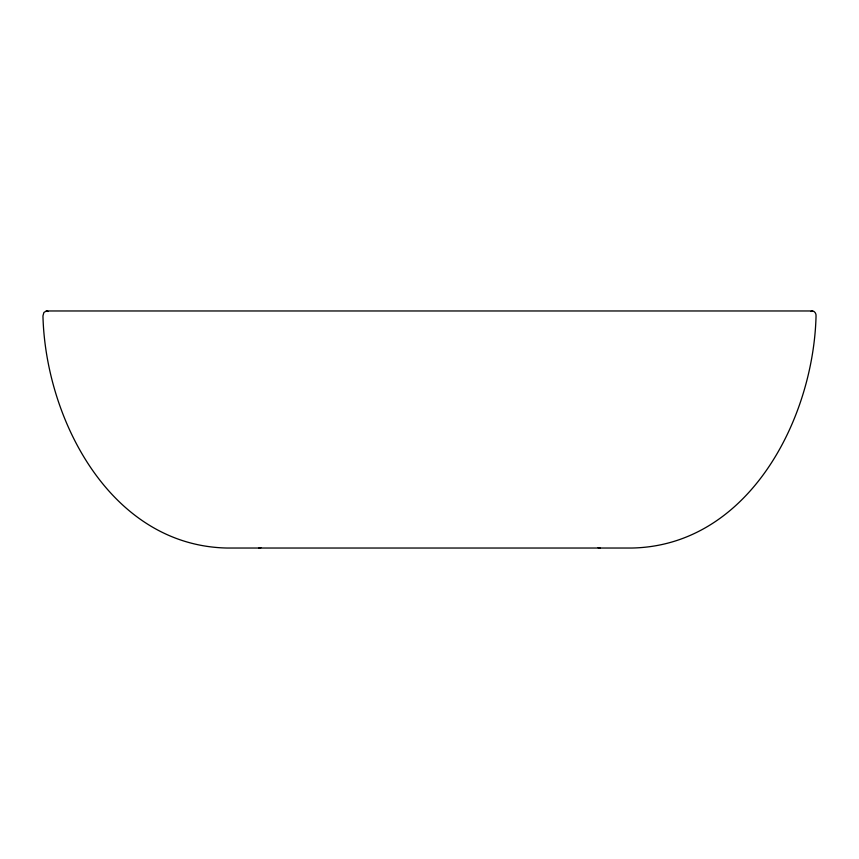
<?xml version="1.0" encoding="UTF-8"?>
<svg xmlns="http://www.w3.org/2000/svg" width="859" height="859" viewBox="0 0 859 859"><rect width="100%" height="100%" fill="white"/><g stroke="black" fill="none" stroke-linecap="round" stroke-linejoin="round"><path stroke-width="1.29" d="M810.864 311.506C813.656 309.648 816.415 313.202 816.05 315.908C813.462 419.332 748.522 545.572 632.084 548.031L226.916 548.031C110.478 545.572 45.538 419.332 42.95 315.908L43.884 312.504L46.343 310.969L812.657 310.969M260.911 547.72L258.881 548.031M600.119 548.031L598.089 547.72M46.343 310.969L48.136 311.506"/></g></svg>
